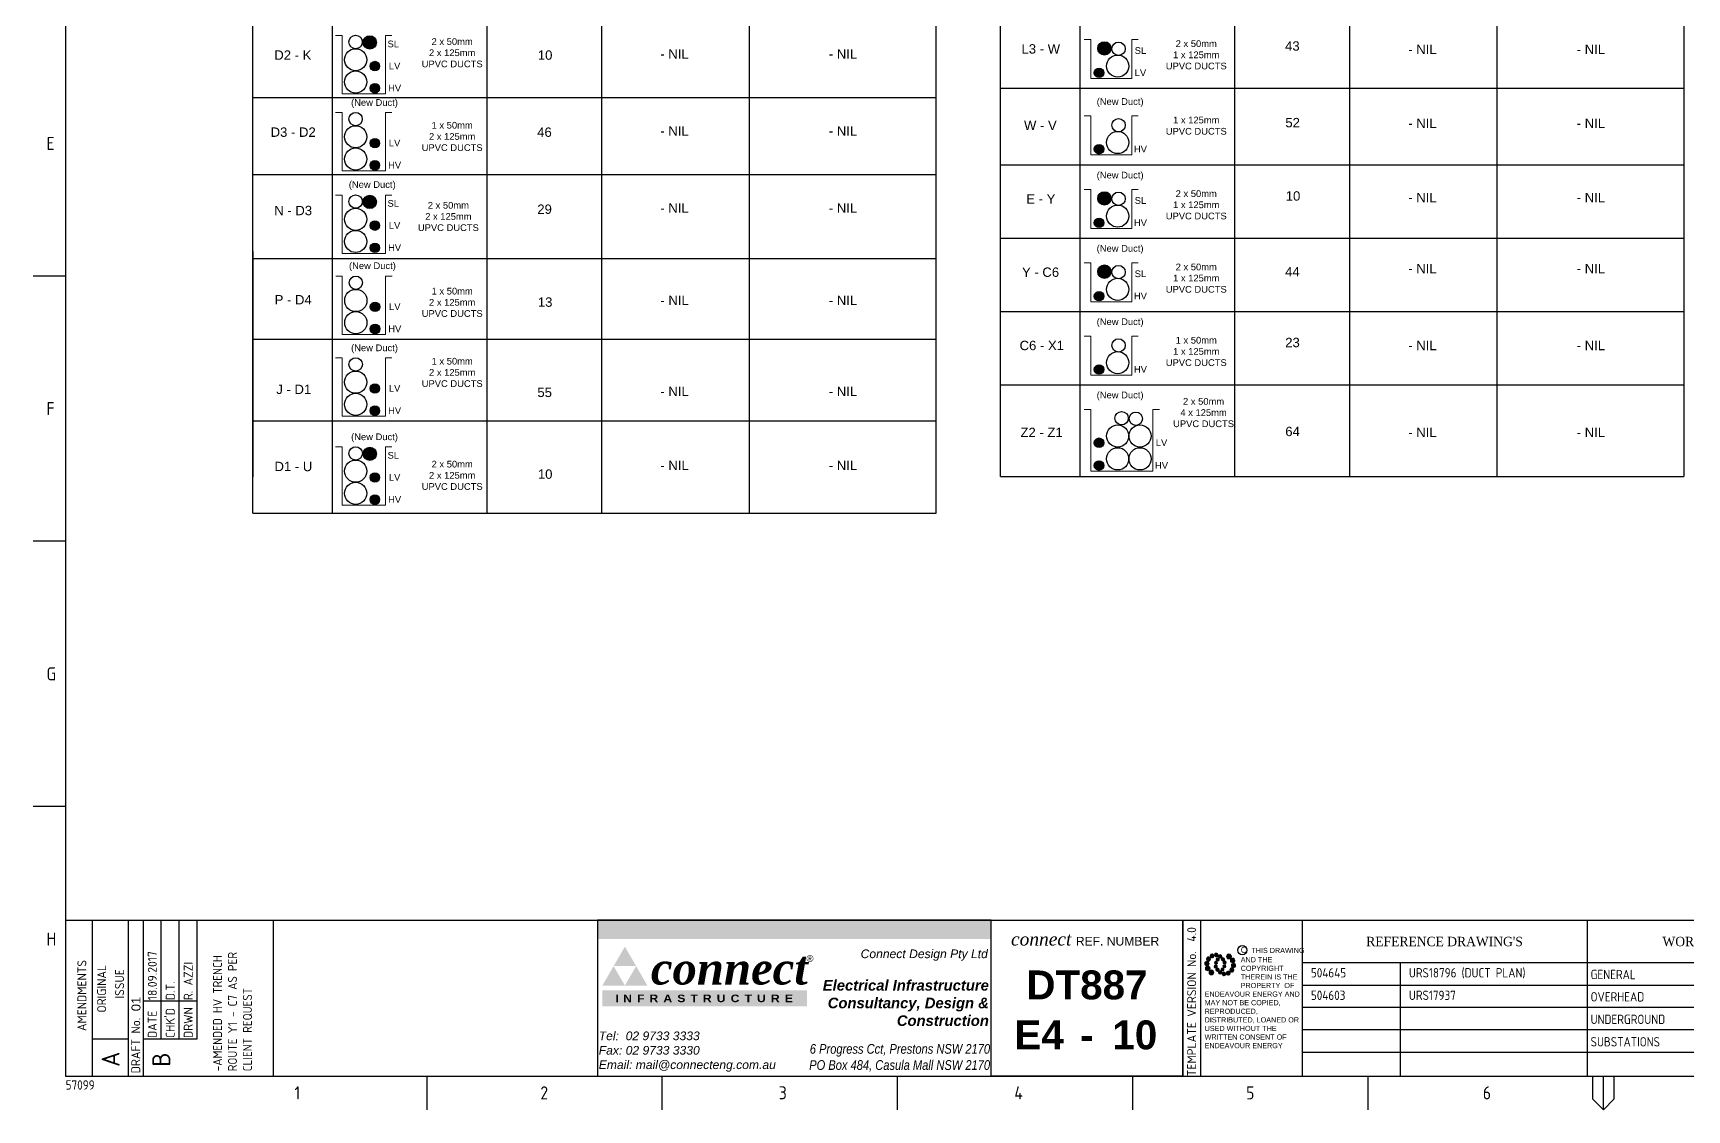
# Paper-space layout 'Sheet(4)' of a CAD drawing. Header units: metres, sheet in millimetres. Extents: x -29 to 809, y -3 to 584.
# Drawn here: x -28.8 to 412.4, y -2.6 to 284.7 of the extents above; entities that cross this region are included whole.
import ezdxf
from ezdxf.enums import TextEntityAlignment as Align

# ---------------------------------------------------------------- set-up
doc = ezdxf.new("R2010")
doc.units = ezdxf.units.M
doc.layers.get('0').update_dxf_attribs({"color": 6})
doc.layers.add('Notes', color=7, linetype='Continuous')
doc.layers.add('SupportsUG_SP_EXT', color=7, linetype='Continuous')
doc.styles.add('ABlkR8pt', font='', dxfattribs={"height": 2.0202})
doc.styles.add('ANI10pt', font='ARIALNI.TTF', dxfattribs={"height": 2.5863})
doc.styles.add('AR07pt', font='arial.ttf', dxfattribs={"height": 1.7978})
doc.styles.add('AR09pt', font='arial.ttf', dxfattribs={"height": 2.3115})
doc.styles.add('ARB30pt', font='arialbd.ttf', dxfattribs={"height": 7.705})
doc.styles.add('ARBI11pt', font='arialbi.ttf', dxfattribs={"height": 2.8252})
doc.styles.add('ARI09pt', font='ariali.ttf', dxfattribs={"height": 2.3115})
doc.styles.add('ARIAL', font='arial.ttf', dxfattribs={"height": 2})
doc.styles.add('iecISOCP', font='isocp.shx')
doc.styles.add('iecTimesNewRoman', font='times.ttf')
doc.styles.get("Standard").update_dxf_attribs({"font": 'arial.ttf'})
doc.styles.add('TNRBI36pt', font='timesbi.ttf', dxfattribs={"height": 8.601})
doc.styles.add('TNRI14pt', font='timesi.ttf', dxfattribs={"height": 3.4292})
doc.styles.get('ABlkR8pt').set_extended_font_data('Arial Black')

# ---------------------------------------------------------------- blocks, each defined once
blk = doc.blocks.new('EE_LOGO_SMALL')
at = {"layer": 'Notes'}
h = blk.add_hatch(color=256, dxfattribs=at)
edge = h.paths.add_edge_path()
edge.add_spline(control_points=[(-8.4, 2), (-9.2, 2), (-9.8, 1.4), (-9.8, 0.7), (-9.9, -0.1), (-9.3, -0.7), (-8.6, -0.8), (-7.8, -0.8), (-7.2, -0.2), (-7.1, 0.5), (-7.1, 1.3), (-7.7, 1.9), (-8.4, 2)], knot_values=[0, 0, 0, 0, 1, 1, 1, 2, 2, 2, 3, 3, 3, 4, 4, 4, 4], degree=3, periodic=0)
h = blk.add_hatch(color=256, dxfattribs=at)
edge = h.paths.add_edge_path()
edge.add_spline(control_points=[(-6.8, 4.5), (-7.4, 4.8), (-8.2, 4.6), (-8.6, 4), (-8.9, 3.4), (-8.7, 2.6), (-8.1, 2.2), (-7.5, 1.9), (-6.7, 2.1), (-6.3, 2.7), (-6, 3.3), (-6.2, 4.1), (-6.8, 4.5)], knot_values=[0, 0, 0, 0, 1, 1, 1, 2, 2, 2, 3, 3, 3, 4, 4, 4, 4], degree=3, periodic=0)
h = blk.add_hatch(color=256, dxfattribs=at)
edge = h.paths.add_edge_path()
edge.add_spline(control_points=[(-4.2, 5.9), (-4.6, 6.5), (-5.3, 6.6), (-5.9, 6.3), (-6.4, 5.9), (-6.6, 5.1), (-6.2, 4.6), (-5.9, 4), (-5.1, 3.8), (-4.6, 4.2), (-4, 4.6), (-3.8, 5.3), (-4.2, 5.9)], knot_values=[0, 0, 0, 0, 1, 1, 1, 2, 2, 2, 3, 3, 3, 4, 4, 4, 4], degree=3, periodic=0)
h = blk.add_hatch(color=256, dxfattribs=at)
edge = h.paths.add_edge_path()
edge.add_spline(control_points=[(-1.3, 5.9), (-1.4, 6.5), (-2, 7), (-2.6, 6.9), (-3.3, 6.9), (-3.7, 6.3), (-3.7, 5.6), (-3.6, 5), (-3, 4.5), (-2.4, 4.6), (-1.7, 4.7), (-1.3, 5.2), (-1.3, 5.9)], knot_values=[0, 0, 0, 0, 1, 1, 1, 2, 2, 2, 3, 3, 3, 4, 4, 4, 4], degree=3, periodic=0)
h = blk.add_hatch(color=256, dxfattribs=at)
edge = h.paths.add_edge_path()
edge.add_spline(control_points=[(-2.5, 2.1), (-3, 2.2), (-3.5, 1.9), (-3.6, 1.3), (-3.7, 0.8), (-3.4, 0.3), (-2.9, 0.2), (-2.4, 0.1), (-1.9, 0.4), (-1.8, 0.9), (-1.7, 1.5), (-2, 2), (-2.5, 2.1)], knot_values=[0, 0, 0, 0, 1, 1, 1, 2, 2, 2, 3, 3, 3, 4, 4, 4, 4], degree=3, periodic=0)
h = blk.add_hatch(color=256, dxfattribs=at)
edge = h.paths.add_edge_path()
edge.add_spline(control_points=[(1, 4.9), (1, 4.3), (0.5, 3.8), (-0.1, 3.8), (-0.7, 3.8), (-1.2, 4.3), (-1.2, 4.9), (-1.2, 5.5), (-0.7, 6), (-0.1, 6), (0.5, 6), (1, 5.5), (1, 4.9)], knot_values=[0, 0, 0, 0, 1, 1, 1, 2, 2, 2, 3, 3, 3, 4, 4, 4, 4], degree=3, periodic=0)
edge = h.paths.add_edge_path()
edge.add_spline(control_points=[(-1.4, 4), (-1.9, 4.1), (-2.4, 3.8), (-2.5, 3.3), (-2.6, 2.7), (-2.3, 2.2), (-1.8, 2.1), (-1.3, 2), (-0.7, 2.3), (-0.6, 2.9), (-0.5, 3.4), (-0.9, 3.9), (-1.4, 4)], knot_values=[0, 0, 0, 0, 1, 1, 1, 2, 2, 2, 3, 3, 3, 4, 4, 4, 4], degree=3, periodic=0)
h = blk.add_hatch(color=256, dxfattribs=at)
edge = h.paths.add_edge_path()
edge.add_spline(control_points=[(2.3, 2.4), (2.8, 2.8), (2.8, 3.4), (2.4, 3.9), (2, 4.3), (1.4, 4.3), (0.9, 3.9), (0.5, 3.6), (0.5, 2.9), (0.9, 2.5), (1.2, 2), (1.9, 2), (2.3, 2.4)], knot_values=[0, 0, 0, 0, 1, 1, 1, 2, 2, 2, 3, 3, 3, 4, 4, 4, 4], degree=3, periodic=0)
edge = h.paths.add_edge_path()
edge.add_spline(control_points=[(1, 4.9), (1, 4.3), (0.5, 3.8), (-0.1, 3.8), (-0.7, 3.8), (-1.2, 4.3), (-1.2, 4.9), (-1.2, 5.5), (-0.7, 6), (-0.1, 6), (0.5, 6), (1, 5.5), (1, 4.9)], knot_values=[0, 0, 0, 0, 1, 1, 1, 2, 2, 2, 3, 3, 3, 4, 4, 4, 4], degree=3, periodic=0)
h = blk.add_hatch(color=256, dxfattribs=at)
edge = h.paths.add_edge_path()
edge.add_spline(control_points=[(1, 4.9), (1, 4.3), (0.5, 3.8), (-0.1, 3.8), (-0.7, 3.8), (-1.2, 4.3), (-1.2, 4.9), (-1.2, 5.5), (-0.7, 6), (-0.1, 6), (0.5, 6), (1, 5.5), (1, 4.9)], knot_values=[0, 0, 0, 0, 1, 1, 1, 2, 2, 2, 3, 3, 3, 4, 4, 4, 4], degree=3, periodic=0)
edge = h.paths.add_edge_path(flags=16)
edge.add_spline(control_points=[(1, 4.9), (1, 4.3), (0.5, 3.8), (-0.1, 3.8), (-0.7, 3.8), (-1.2, 4.3), (-1.2, 4.9), (-1.2, 5.5), (-0.7, 6), (-0.1, 6), (0.5, 6), (1, 5.5), (1, 4.9)], knot_values=[0, 0, 0, 0, 1, 1, 1, 2, 2, 2, 3, 3, 3, 4, 4, 4, 4], degree=3, periodic=0)
h = blk.add_hatch(color=256, dxfattribs=at)
edge = h.paths.add_edge_path()
edge.add_spline(control_points=[(3, 0.2), (3.5, 0.3), (3.8, 0.9), (3.7, 1.4), (3.6, 1.9), (3, 2.3), (2.5, 2.1), (1.9, 2), (1.6, 1.4), (1.8, 0.9), (1.9, 0.4), (2.5, 0.1), (3, 0.2)], knot_values=[0, 0, 0, 0, 1, 1, 1, 2, 2, 2, 3, 3, 3, 4, 4, 4, 4], degree=3, periodic=0)
h = blk.add_hatch(color=256, dxfattribs=at)
edge = h.paths.add_edge_path()
edge.add_spline(control_points=[(7, 4.9), (7, 4), (6.3, 3.4), (5.5, 3.4), (4.6, 3.4), (4, 4), (4, 4.9), (4, 5.7), (4.6, 6.4), (5.5, 6.4), (6.3, 6.4), (7, 5.7), (7, 4.9)], knot_values=[0, 0, 0, 0, 1, 1, 1, 2, 2, 2, 3, 3, 3, 4, 4, 4, 4], degree=3, periodic=0)
h = blk.add_hatch(color=256, dxfattribs=at)
edge = h.paths.add_edge_path()
edge.add_spline(control_points=[(8.4, 1.1), (9.1, 1.5), (9.4, 2.3), (9.1, 3), (8.8, 3.7), (7.9, 4.1), (7.2, 3.8), (6.5, 3.4), (6.2, 2.6), (6.5, 1.9), (6.8, 1.2), (7.7, 0.8), (8.4, 1.1)], knot_values=[0, 0, 0, 0, 1, 1, 1, 2, 2, 2, 3, 3, 3, 4, 4, 4, 4], degree=3, periodic=0)
h = blk.add_hatch(color=256, dxfattribs=at)
edge = h.paths.add_edge_path()
edge.add_spline(control_points=[(8.3, -1.9), (9, -1.9), (9.7, -1.4), (9.7, -0.6), (9.7, 0.1), (9.2, 0.8), (8.4, 0.8), (7.7, 0.8), (7, 0.3), (7, -0.5), (6.9, -1.2), (7.5, -1.9), (8.3, -1.9)], knot_values=[0, 0, 0, 0, 1, 1, 1, 2, 2, 2, 3, 3, 3, 4, 4, 4, 4], degree=3, periodic=0)
h = blk.add_hatch(color=256, dxfattribs=at)
edge = h.paths.add_edge_path()
edge.add_spline(control_points=[(-8.5, -1.1), (-9.2, -1.4), (-9.6, -2.3), (-9.3, -3), (-8.9, -3.7), (-8.1, -4), (-7.4, -3.7), (-6.7, -3.4), (-6.3, -2.5), (-6.6, -1.8), (-7, -1.1), (-7.8, -0.8), (-8.5, -1.1)], knot_values=[0, 0, 0, 0, 1, 1, 1, 2, 2, 2, 3, 3, 3, 4, 4, 4, 4], degree=3, periodic=0)
h = blk.add_hatch(color=256, dxfattribs=at)
edge = h.paths.add_edge_path()
edge.add_spline(control_points=[(-7.1, -4.8), (-7.1, -4), (-6.5, -3.3), (-5.6, -3.3), (-4.8, -3.3), (-4.1, -4), (-4.1, -4.8), (-4.1, -5.7), (-4.8, -6.3), (-5.6, -6.3), (-6.5, -6.3), (-7.1, -5.7), (-7.1, -4.8)], knot_values=[0, 0, 0, 0, 1, 1, 1, 2, 2, 2, 3, 3, 3, 4, 4, 4, 4], degree=3, periodic=0)
h = blk.add_hatch(color=256, dxfattribs=at)
edge = h.paths.add_edge_path()
edge.add_spline(control_points=[(-3.1, -0.2), (-3.7, -0.3), (-4, -0.8), (-3.8, -1.4), (-3.7, -1.9), (-3.2, -2.2), (-2.6, -2.1), (-2.1, -1.9), (-1.8, -1.4), (-1.9, -0.9), (-2.1, -0.3), (-2.6, 0), (-3.1, -0.2)], knot_values=[0, 0, 0, 0, 1, 1, 1, 2, 2, 2, 3, 3, 3, 4, 4, 4, 4], degree=3, periodic=0)
h = blk.add_hatch(color=256, dxfattribs=at)
edge = h.paths.add_edge_path()
edge.add_spline(control_points=[(-2.5, -2.3), (-2.9, -2.7), (-3, -3.4), (-2.6, -3.8), (-2.2, -4.2), (-1.5, -4.3), (-1.1, -3.9), (-0.7, -3.5), (-0.6, -2.8), (-1, -2.4), (-1.4, -2), (-2, -1.9), (-2.5, -2.3)], knot_values=[0, 0, 0, 0, 1, 1, 1, 2, 2, 2, 3, 3, 3, 4, 4, 4, 4], degree=3, periodic=0)
h = blk.add_hatch(color=256, dxfattribs=at)
edge = h.paths.add_edge_path()
edge.add_spline(control_points=[(-1.2, -4.8), (-1.2, -4.2), (-0.7, -3.7), (-0.1, -3.7), (0.5, -3.7), (1, -4.2), (1, -4.8), (1, -5.4), (0.5, -5.9), (-0.1, -5.9), (-0.7, -5.9), (-1.2, -5.4), (-1.2, -4.8)], knot_values=[0, 0, 0, 0, 1, 1, 1, 2, 2, 2, 3, 3, 3, 4, 4, 4, 4], degree=3, periodic=0)
h = blk.add_hatch(color=256, dxfattribs=at)
edge = h.paths.add_edge_path()
edge.add_spline(control_points=[(1.2, -3.9), (1.7, -4.1), (2.2, -3.7), (2.3, -3.2), (2.5, -2.7), (2.1, -2.2), (1.6, -2.1), (1.1, -2), (0.6, -2.3), (0.5, -2.8), (0.4, -3.3), (0.7, -3.8), (1.2, -3.9)], knot_values=[0, 0, 0, 0, 1, 1, 1, 2, 2, 2, 3, 3, 3, 4, 4, 4, 4], degree=3, periodic=0)
h = blk.add_hatch(color=256, dxfattribs=at)
edge = h.paths.add_edge_path()
edge.add_spline(control_points=[(1.2, -5.8), (1.3, -6.5), (1.8, -6.9), (2.5, -6.9), (3.1, -6.8), (3.6, -6.2), (3.5, -5.6), (3.4, -5), (2.9, -4.5), (2.2, -4.6), (1.6, -4.6), (1.1, -5.2), (1.2, -5.8)], knot_values=[0, 0, 0, 0, 1, 1, 1, 2, 2, 2, 3, 3, 3, 4, 4, 4, 4], degree=3, periodic=0)
h = blk.add_hatch(color=256, dxfattribs=at)
edge = h.paths.add_edge_path()
edge.add_spline(control_points=[(2.4, -2), (2.9, -2.1), (3.4, -1.8), (3.5, -1.3), (3.6, -0.8), (3.3, -0.3), (2.8, -0.2), (2.2, -0.1), (1.7, -0.4), (1.6, -0.9), (1.5, -1.4), (1.8, -1.9), (2.4, -2)], knot_values=[0, 0, 0, 0, 1, 1, 1, 2, 2, 2, 3, 3, 3, 4, 4, 4, 4], degree=3, periodic=0)
h = blk.add_hatch(color=256, dxfattribs=at)
edge = h.paths.add_edge_path()
edge.add_spline(control_points=[(4, -5.8), (4.4, -6.4), (5.2, -6.6), (5.7, -6.2), (6.3, -5.8), (6.5, -5.1), (6.1, -4.5), (5.7, -4), (5, -3.8), (4.4, -4.2), (3.8, -4.5), (3.7, -5.3), (4, -5.8)], knot_values=[0, 0, 0, 0, 1, 1, 1, 2, 2, 2, 3, 3, 3, 4, 4, 4, 4], degree=3, periodic=0)
h = blk.add_hatch(color=256, dxfattribs=at)
edge = h.paths.add_edge_path()
edge.add_spline(control_points=[(6.7, -4.4), (7.3, -4.8), (8.1, -4.6), (8.4, -4), (8.8, -3.3), (8.6, -2.6), (8, -2.2), (7.3, -1.8), (6.6, -2.1), (6.2, -2.7), (5.8, -3.3), (6, -4.1), (6.7, -4.4)], knot_values=[0, 0, 0, 0, 1, 1, 1, 2, 2, 2, 3, 3, 3, 4, 4, 4, 4], degree=3, periodic=0)
at = {"layer": 'Notes', "lineweight": 0}
for points in [[(1.8, 2.1), (1.8, 2.1)], [(-2, -2.1), (-2, -2.1)]]:
    blk.add_lwpolyline(points, dxfattribs=at)
for points in [[(-8.4, 2), (-9.2, 2), (-9.8, 1.4), (-9.8, 0.7), (-9.9, -0.1), (-9.3, -0.7), (-8.6, -0.8), (-7.8, -0.8), (-7.2, -0.2), (-7.1, 0.5), (-7.1, 1.3), (-7.7, 1.9), (-8.4, 2)], [(-6.8, 4.5), (-7.4, 4.8), (-8.2, 4.6), (-8.6, 4), (-8.9, 3.4), (-8.7, 2.6), (-8.1, 2.2), (-7.5, 1.9), (-6.7, 2.1), (-6.3, 2.7), (-6, 3.3), (-6.2, 4.1), (-6.8, 4.5)], [(-4.2, 5.9), (-4.6, 6.5), (-5.3, 6.6), (-5.9, 6.3), (-6.4, 5.9), (-6.6, 5.1), (-6.2, 4.6), (-5.9, 4), (-5.1, 3.8), (-4.6, 4.2), (-4, 4.6), (-3.8, 5.3), (-4.2, 5.9)], [(-1.3, 5.9), (-1.4, 6.5), (-2, 7), (-2.6, 6.9), (-3.3, 6.9), (-3.7, 6.3), (-3.7, 5.6), (-3.6, 5), (-3, 4.5), (-2.4, 4.6), (-1.7, 4.7), (-1.3, 5.2), (-1.3, 5.9)], [(-2.5, 2.1), (-3, 2.2), (-3.5, 1.9), (-3.6, 1.3), (-3.7, 0.8), (-3.4, 0.3), (-2.9, 0.2), (-2.4, 0.1), (-1.9, 0.4), (-1.8, 0.9), (-1.7, 1.5), (-2, 2), (-2.5, 2.1)], [(-1.4, 4), (-1.9, 4.1), (-2.4, 3.8), (-2.5, 3.3), (-2.6, 2.7), (-2.3, 2.2), (-1.8, 2.1), (-1.3, 2), (-0.7, 2.3), (-0.6, 2.9), (-0.5, 3.4), (-0.9, 3.9), (-1.4, 4)], [(1, 4.9), (1, 4.3), (0.5, 3.8), (-0.1, 3.8), (-0.7, 3.8), (-1.2, 4.3), (-1.2, 4.9), (-1.2, 5.5), (-0.7, 6), (-0.1, 6), (0.5, 6), (1, 5.5), (1, 4.9)], [(1, 4.9), (1, 4.3), (0.5, 3.8), (-0.1, 3.8), (-0.7, 3.8), (-1.2, 4.3), (-1.2, 4.9), (-1.2, 5.5), (-0.7, 6), (-0.1, 6), (0.5, 6), (1, 5.5), (1, 4.9)], [(2.3, 2.4), (2.8, 2.8), (2.8, 3.4), (2.4, 3.9), (2, 4.3), (1.4, 4.3), (0.9, 3.9), (0.5, 3.6), (0.5, 2.9), (0.9, 2.5), (1.2, 2), (1.9, 2), (2.3, 2.4)], [(3, 0.2), (3.5, 0.3), (3.8, 0.9), (3.7, 1.4), (3.6, 1.9), (3, 2.3), (2.5, 2.1), (1.9, 2), (1.6, 1.4), (1.8, 0.9), (1.9, 0.4), (2.5, 0.1), (3, 0.2)], [(7, 4.9), (7, 4), (6.3, 3.4), (5.5, 3.4), (4.6, 3.4), (4, 4), (4, 4.9), (4, 5.7), (4.6, 6.4), (5.5, 6.4), (6.3, 6.4), (7, 5.7), (7, 4.9)], [(8.4, 1.1), (9.1, 1.5), (9.4, 2.3), (9.1, 3), (8.8, 3.7), (7.9, 4.1), (7.2, 3.8), (6.5, 3.4), (6.2, 2.6), (6.5, 1.9), (6.8, 1.2), (7.7, 0.8), (8.4, 1.1)], [(8.3, -1.9), (9, -1.9), (9.7, -1.4), (9.7, -0.6), (9.7, 0.1), (9.2, 0.8), (8.4, 0.8), (7.7, 0.8), (7, 0.3), (7, -0.5), (6.9, -1.2), (7.5, -1.9), (8.3, -1.9)], [(-8.5, -1.1), (-9.2, -1.4), (-9.6, -2.3), (-9.3, -3), (-8.9, -3.7), (-8.1, -4), (-7.4, -3.7), (-6.7, -3.4), (-6.3, -2.5), (-6.6, -1.8), (-7, -1.1), (-7.8, -0.8), (-8.5, -1.1)], [(-7.1, -4.8), (-7.1, -4), (-6.5, -3.3), (-5.6, -3.3), (-4.8, -3.3), (-4.1, -4), (-4.1, -4.8), (-4.1, -5.7), (-4.8, -6.3), (-5.6, -6.3), (-6.5, -6.3), (-7.1, -5.7), (-7.1, -4.8)], [(-3.1, -0.2), (-3.7, -0.3), (-4, -0.8), (-3.8, -1.4), (-3.7, -1.9), (-3.2, -2.2), (-2.6, -2.1), (-2.1, -1.9), (-1.8, -1.4), (-1.9, -0.9), (-2.1, -0.3), (-2.6, 0), (-3.1, -0.2)], [(-2.5, -2.3), (-2.9, -2.7), (-3, -3.4), (-2.6, -3.8), (-2.2, -4.2), (-1.5, -4.3), (-1.1, -3.9), (-0.7, -3.5), (-0.6, -2.8), (-1, -2.4), (-1.4, -2), (-2, -1.9), (-2.5, -2.3)], [(-1.2, -4.8), (-1.2, -4.2), (-0.7, -3.7), (-0.1, -3.7), (0.5, -3.7), (1, -4.2), (1, -4.8), (1, -5.4), (0.5, -5.9), (-0.1, -5.9), (-0.7, -5.9), (-1.2, -5.4), (-1.2, -4.8)], [(1.2, -3.9), (1.7, -4.1), (2.2, -3.7), (2.3, -3.2), (2.5, -2.7), (2.1, -2.2), (1.6, -2.1), (1.1, -2), (0.6, -2.3), (0.5, -2.8), (0.4, -3.3), (0.7, -3.8), (1.2, -3.9)], [(1.2, -5.8), (1.3, -6.5), (1.8, -6.9), (2.5, -6.9), (3.1, -6.8), (3.6, -6.2), (3.5, -5.6), (3.4, -5), (2.9, -4.5), (2.2, -4.6), (1.6, -4.6), (1.1, -5.2), (1.2, -5.8)], [(2.4, -2), (2.9, -2.1), (3.4, -1.8), (3.5, -1.3), (3.6, -0.8), (3.3, -0.3), (2.8, -0.2), (2.2, -0.1), (1.7, -0.4), (1.6, -0.9), (1.5, -1.4), (1.8, -1.9), (2.4, -2)], [(4, -5.8), (4.4, -6.4), (5.2, -6.6), (5.7, -6.2), (6.3, -5.8), (6.5, -5.1), (6.1, -4.5), (5.7, -4), (5, -3.8), (4.4, -4.2), (3.8, -4.5), (3.7, -5.3), (4, -5.8)], [(6.7, -4.4), (7.3, -4.8), (8.1, -4.6), (8.4, -4), (8.8, -3.3), (8.6, -2.6), (8, -2.2), (7.3, -1.8), (6.6, -2.1), (6.2, -2.7), (5.8, -3.3), (6, -4.1), (6.7, -4.4)]]:
    blk.add_open_spline(points, degree=3, knots=[0, 0, 0, 0, 1, 1, 1, 2, 2, 2, 3, 3, 3, 4, 4, 4, 4], dxfattribs=at)
blk = doc.blocks.new('EE_COPYRIGHT_A1')
at = {"layer": 'Notes'}
blk.add_circle((9.53, -0.82), 1.15, dxfattribs=at)
at = {"xscale": 0.4, "yscale": 0.4, "zscale": 0.4}
blk.add_blockref('EE_LOGO_SMALL', (3.96, -4.29), dxfattribs=at)
at = {"layer": 'Notes', "insert": (0, 0), "char_height": 1.25, "width": 24.1208, "attachment_point": 1, "style": 'ARIAL'}
blk.add_mtext('\\pt8.75;               ^I{\\H1.2x;C } THIS DRAWING\\P\\pi-8.75,l8.75,t8.75,20;       ^IAND THE ^I\\P\\pi0,t8.75;COPYRIGHT\\P\\pi-8.75,t1.25,8.75;^I^ITHEREIN IS THE PROPERTY  OF \\P\\pi0,l0,t1.25;ENDEAVOUR ENERGY AND MAY NOT BE COPIED, REPRODUCED, DISTRIBUTED, LOANED OR USED WITHOUT THE WRITTEN CONSENT OF ENDEAVOUR ENERGY', dxfattribs=at)
blk = doc.blocks.new('A1_FRAME_TITLE')
at = {"layer": 'Notes', "linetype": 'Continuous'}
for p, q in [((-11.55, 574.39), (-11.55, 5.97)), ((-11.55, 219.43), (-20.55, 219.43)), ((-11.55, 148.68), (-20.55, 148.68)), ((-11.55, 77.93), (-20.55, 77.93)), ((-3.96, 5.97), (-3.96, 47.62)), ((6.04, 5.97), (6.04, 47.62)), ((10.19, 5.98), (10.19, 47.62)), ((20.15, 15.98), (20.15, 47.62)), ((46.35, 5.97), (46.35, 47.62)), ((299.54, 47.62), (299.54, 5.97)), ((304.54, 47.62), (304.54, 5.97)), ((332.78, 47.62), (332.78, 5.97)), ((412.12, 47.62), (412.12, 5.97)), ((10.15, 26.07), (25.15, 26.07)), ((-3.96, 15.97), (6.04, 15.97)), ((10.15, 15.98), (25.15, 15.98)), ((89.14, -3.03), (89.14, 5.97)), ((154.65, -3.03), (154.65, 5.97)), ((220.16, -3.03), (220.16, 5.97)), ((285.67, -3.03), (285.67, 5.97)), ((351.17, -3.03), (351.17, 5.97)), ((413.67, 5.97), (413.67, -0.03)), ((416.67, -3.03), (416.67, 5.97)), ((419.67, -0.03), (419.67, 5.97)), ((413.67, -0.03), (416.67, -3.03)), ((416.67, -3.03), (419.67, -0.03))]:
    blk.add_line(p, q, dxfattribs=at)
at = {"layer": 'Notes'}
for p, q in [((332.81, 36.33), (478.24, 36.33)), ((360.07, 36.33), (360.07, 5.97)), ((332.78, 30.28), (478.24, 30.28)), ((478.24, 24.33), (332.78, 24.33)), ((478.24, 18.33), (332.78, 18.33)), ((478.24, 12.33), (332.78, 12.33))]:
    blk.add_line(p, q, dxfattribs=at)
at = {"layer": 'Notes', "linetype": 'Continuous', "flags": 128}
for points in [[(-11.55, 47.62), (123.8, 47.62)], [(15.15, 15.98), (15.15, 47.62)], [(25.15, 15.98), (25.15, 47.62)], [(123.8, 47.62), (844.88, 47.62)], [(-11.55, 5.97), (844.88, 5.97)]]:
    blk.add_lwpolyline(points, dxfattribs=at)
at = {"layer": 'Notes', "xscale": 1.1, "yscale": 1.1, "zscale": 1.1}
blk.add_blockref('EE_COPYRIGHT_A1', (305.65, 40.49), dxfattribs=at)
blk.add_attdef('DRAFT_NUM', (9.35, 23.29), '', height=2.5, rotation=90)
at = {"layer": 'Notes'}
for s, height, style, p in [('E', 3.5, 'iecISOCP', (-16.81, 253.06)), ('F', 3.5, 'iecISOCP', (-16.81, 182.31)), ('G', 3.5, 'iecISOCP', (-16.81, 111.56)), ('H', 3.5, 'iecISOCP', (-16.81, 40.81)), ('WORK ORDERS', 2.5, 'iecTimesNewRoman', (433.13, 40.66)), ('GENERAL', 2.5, 'iecISOCP', (413.12, 31.86)), ('OVERHEAD', 2.5, 'iecISOCP', (413.12, 25.9)), ('UNDERGROUND', 2.5, 'iecISOCP', (413.12, 19.9)), ('SUBSTATIONS', 2.5, 'iecISOCP', (413.12, 13.9)), ('1', 3.5, 'iecISOCP', (52.24, -0.22)), ('2', 3.5, 'iecISOCP', (120.7, -0.22)), ('3', 3.5, 'iecISOCP', (187.09, -0.2)), ('4', 3.5, 'iecISOCP', (252.67, -0.22)), ('5', 3.5, 'iecISOCP', (317.21, -0.22)), ('6', 3.5, 'iecISOCP', (383.12, -0.22))]:
    blk.add_text(s, height=height, dxfattribs=dict(at, style=style)).set_placement(p)
at = {"layer": 'Notes', "style": 'iecTimesNewRoman'}
blk.add_text("REFERENCE DRAWING'S", height=2.5, dxfattribs=at).set_placement((372.45, 40.66), align=Align.CENTER)
at = {"layer": 'Notes', "style": 'iecISOCP'}
for s, height, p in [('AMENDMENTS', 2.5, (-5.71, 18.02)), ('ORIGINAL', 2.5, (-0.21, 22.94)), ('18.09.2017', 2.5, (13.9, 26.24)), ('R. AZZI', 2.5, (23.9, 26.24)), ('ISSUE', 2.5, (4.79, 26.69)), ('D.T.', 2.5, (18.9, 26.24)), ('DATE', 2.5, (13.9, 16.15)), ("CHK'D", 2.5, (18.9, 16.15)), ('DRWN', 2.5, (23.9, 16.15)), ('DRAFT No.', 2.5, (9.29, 6.74)), ('A', 5, (3.54, 8.47)), ('B', 5, (17.65, 8.48))]:
    blk.add_text(s, height=height, rotation=90, dxfattribs=at).set_placement(p)
blk.add_text('TEMPLATE VERSION No.', height=2.5, rotation=90, dxfattribs=at).set_placement((302.04, 5.97), align=Align.MIDDLE_LEFT)
at = {"layer": 'Notes', "insert": (29.55, 7.3), "char_height": 2.5, "attachment_point": 1, "rotation": 90, "style": 'iecISOCP'}
blk.add_mtext_dynamic_manual_height_columns('\\pt0;-AMENDED HV TRENCH ROUTE Y1 - C7 AS PER CLIENT REQUEST', width=34.8637, gutter_width=4, heights=[0], dxfattribs=at)
at = {"layer": 'Notes', "style": 'iecISOCP', "flags": 8}
blk.add_attdef('VERSION_NO', text='', height=2.5, rotation=90, dxfattribs=at).set_placement((302.04, 43.81), align=Align.MIDDLE_CENTER)
at = {"layer": 'Notes', "style": 'iecISOCP'}
for tag, p in [('CAP_NO', (513.19, 43.46)), ('IE_NUM', (513.05, 37.81)), ('REF_No_1', (335.24, 32.31)), ('REF_1', (362.52, 32.31)), ('GEN_WO', (441.71, 31.76)), ('HV_SWITCH', (513.46, 32.16)), ('REF_No_2', (335.24, 26.31)), ('REF_2', (362.52, 26.31)), ('OH_WO', (441.71, 25.81)), ('UBD_REF', (513.05, 25.83)), ('REF_No_3', (335.24, 20.31)), ('REF_3', (362.52, 20.31)), ('UG_WO', (441.71, 20.05)), ('GIS_MAP_No', (513.05, 20.04)), ('REF_No_4', (335.24, 14.31)), ('REF_4', (362.52, 14.31)), ('SUB_WO', (441.71, 13.81)), ('HV_OP_DIAG', (513.33, 14.2)), ('LGA', (512.95, 7.78)), ('ExportID', (-11.47, 2.39))]:
    blk.add_attdef(tag, p, '', height=2.5, dxfattribs=at)
for tag, height, p in [('T1', 3.5, (684.37, 39.47)), ('scale', 2.5, (567.76, 33.27)), ('T2', 3.5, (684.37, 34.35)), ('T3', 3.5, (684.37, 28.92)), ('DRAWN', 2.5, (567.76, 24.93)), ('T4', 3.5, (684.37, 23.66)), ('REV', 5, (840.57, 17.1)), ('DATE', 2.5, (567.76, 16.88)), ('T5', 3.5, (684.37, 18.23)), ('T6', 3.5, (684.37, 12.97)), ('CHD', 2.5, (567.76, 8.37)), ('DESIGN', 2.5, (605.62, 9.15))]:
    blk.add_attdef(tag, text='', height=height, dxfattribs=at).set_placement(p, align=Align.CENTER)
blk.add_attdef('NUM', text='', height=7, dxfattribs=at).set_placement((812.88, 20.12), align=Align.MIDDLE_CENTER)
for tag, p in [('NS', (811.23, 8.12)), ('SHTS', (825.93, 8.12))]:
    blk.add_attdef(tag, text='', height=2.5, dxfattribs=at).set_placement(p, align=Align.MIDDLE)
at = {"layer": 'Notes', "style": 'iecISOCP', "flags": 1}
for tag, p in [('ProjectType', (-6.37, -26.8)), ('ProjectNumber', (3.01, -26.82)), ('DrawingNumber', (14.96, -26.8)), ('ProjectDescription', (27.02, -26.83)), ('ExportDate', (39.74, -26.79)), ('ExportUserName', (48.61, -26.8)), ('DesignerCompanyName', (60.94, -26.79)), ('ExportAreaOfInterest', (76.55, -26.81)), ('GIS_SUCCESS', (91.45, -26.78)), ('CAD_SUCCESS', (101.24, -26.78)), ('DEPOTCODE', (111.56, -26.88)), ('ExportCategories', (119.53, -26.8)), ('Comments', (133.84, -26.88))]:
    blk.add_attdef(tag, p, '', height=1, dxfattribs=at)
blk = doc.blocks.new('Logo_Connect_EE')
at = {"true_color": 0x800000}
for points in [[(-51.05, -5), (-51.05, 0), (-156.05, 0), (-156.05, -5)], [(-100.16, -23.03), (-100.16, -18.76), (-154.78, -18.76), (-154.78, -23.03)]]:
    blk.add_hatch(color=16, dxfattribs=at).paths.add_polyline_path(points)
h = blk.add_hatch(color=16, dxfattribs=at)
h.paths.add_polyline_path([(-148.78, -17.46), (-151.78, -12.27), (-154.78, -17.46)])
h.paths.add_polyline_path([(-145.78, -12.27), (-148.78, -7.07), (-151.78, -12.27)])
h.paths.add_polyline_path([(-145.78, -12.27), (-148.78, -17.46), (-142.78, -17.46)])
for points in [[(-156.05, -41.65), (-51.05, -41.65), (-51.05, 0), (-156.05, 0)], [(-51.05, 0), (0, 0), (0, -41.65), (-51.05, -41.65)]]:
    blk.add_lwpolyline(points, close=True)
for s, insert, char_height, width, attachment_point, style in [('{\\C14;\\c128;connect}', (-29.68, -5.1), 3.4292, 16.0383, 6, 'TNRI14pt'), ('Connect Design Pty Ltd', (-51.97, -9.34), 2.3115, 39.4211, 6, 'ARI09pt'), ('{\\C7;REF. NUMBER}', (-28.49, -5.64), 2.3115, 24.0362, 4, 'AR09pt'), ('{\\C16;\\c128;connect}', (-141.84, -12.95), 8.601, 39.6365, 4, 'TNRBI36pt'), ('{\\C16;\\c128;®}', (-99.4, -10.27), 1.7978, 3.2698, 5, 'AR07pt'), ('Electrical Infrastructure Consultancy, Design & Construction', (-51.69, -22.13), 2.8252, 44.7278, 6, 'ARBI11pt'), ('{\\T1.15;\\C7;\\c16777215;I N F R A S T R U C T U R E}', (-127.47, -20.9), 2.0202, 49.5146, 5, 'ABlkR8pt'), ('Tel:  02 9733 3333\\PFax: 02 9733 3330\\PEmail: mail@connecteng.com.au', (-155.75, -40.44), 2.3115, 47.3811, 7, 'ARI09pt'), ('6 Progress Cct, Prestons NSW 2170\\PPO Box 484, Casula Mall NSW 2170', (-51.37, -40.44), 2.5863, 57.1395, 9, 'ANI10pt'), ('-', (-25.53, -30.62), 7.71, 3.5845, 5, 'ARB30pt')]:
    blk.add_mtext(s, dxfattribs=dict(insert=insert, char_height=char_height, width=width, attachment_point=attachment_point, style=style))
at = {"style": 'ARB30pt'}
for tag, p in [('CONNECT_REF', (-25.53, -17.29)), ('CONNECT_SHEETREF', (-38.29, -30.62)), ('CONNECT_REV_NUM', (-12.76, -30.62))]:
    blk.add_attdef(tag, text='', height=7.71, dxfattribs=at).set_placement(p, align=Align.MIDDLE_CENTER)

psp = doc.layouts.new('Sheet(4)')

# ---------------------------------------------------------------- hatches: boundary and pattern name
at = {"layer": 'Notes'}
h = psp.add_hatch(color=256, dxfattribs=at)
h.dxf.hatch_style = 1
h.paths.add_polyline_path([(59.27, 282.15, 1), (62.83, 282.15, 1)])
h = psp.add_hatch(color=256, dxfattribs=at)
h.dxf.hatch_style = 1
h.paths.add_polyline_path([(258.77, 280.57, 1), (255.22, 280.57, 1)])
h = psp.add_hatch(color=256, dxfattribs=at)
h.dxf.hatch_style = 1
h.paths.add_polyline_path([(63.67, 275.85, 1), (61.13, 275.85, 1)])
h = psp.add_hatch(color=256, dxfattribs=at)
h.dxf.hatch_style = 1
h.paths.add_polyline_path([(256.84, 274.03, 1), (254.3, 274.03, 1)])
h = psp.add_hatch(color=256, dxfattribs=at)
h.dxf.hatch_style = 1
h.paths.add_polyline_path([(63.67, 269.92, 1), (61.13, 269.92, 1)])
h = psp.add_hatch(color=256, dxfattribs=at)
h.dxf.hatch_style = 1
h.paths.add_polyline_path([(63.67, 255.29, 1), (61.13, 255.29, 1)])
h = psp.add_hatch(color=256, dxfattribs=at)
h.dxf.hatch_style = 1
h.paths.add_polyline_path([(256.84, 253.65, 1), (254.3, 253.65, 1)])
h = psp.add_hatch(color=256, dxfattribs=at)
h.dxf.hatch_style = 1
h.paths.add_polyline_path([(63.67, 249.37, 1), (61.13, 249.37, 1)])
h = psp.add_hatch(color=256, dxfattribs=at)
h.dxf.hatch_style = 1
h.paths.add_polyline_path([(59.27, 239.6, 1), (62.83, 239.6, 1)])
h = psp.add_hatch(color=256, dxfattribs=at)
h.dxf.hatch_style = 1
h.paths.add_polyline_path([(258.77, 240.56, 1), (255.22, 240.56, 1)])
h = psp.add_hatch(color=256, dxfattribs=at)
h.dxf.hatch_style = 1
h.paths.add_polyline_path([(63.67, 233.29, 1), (61.13, 233.29, 1)])
h = psp.add_hatch(color=256, dxfattribs=at)
h.dxf.hatch_style = 1
h.paths.add_polyline_path([(256.84, 234.02, 1), (254.3, 234.02, 1)])
h = psp.add_hatch(color=256, dxfattribs=at)
h.dxf.hatch_style = 1
h.paths.add_polyline_path([(63.67, 227.37, 1), (61.13, 227.37, 1)])
h = psp.add_hatch(color=256, dxfattribs=at)
h.dxf.hatch_style = 1
h.paths.add_polyline_path([(258.77, 221, 1), (255.22, 221, 1)])
h = psp.add_hatch(color=256, dxfattribs=at)
h.dxf.hatch_style = 1
h.paths.add_polyline_path([(63.72, 211.63, 1), (61.17, 211.63, 1)])
h = psp.add_hatch(color=256, dxfattribs=at)
h.dxf.hatch_style = 1
h.paths.add_polyline_path([(256.84, 214.47, 1), (254.3, 214.47, 1)])
h = psp.add_hatch(color=256, dxfattribs=at)
h.dxf.hatch_style = 1
h.paths.add_polyline_path([(63.72, 205.71, 1), (61.17, 205.71, 1)])
h = psp.add_hatch(color=256, dxfattribs=at)
h.dxf.hatch_style = 1
h.paths.add_polyline_path([(256.84, 194.91, 1), (254.3, 194.91, 1)])
h = psp.add_hatch(color=256, dxfattribs=at)
h.dxf.hatch_style = 1
h.paths.add_polyline_path([(63.68, 189.83, 1), (61.13, 189.83, 1)])
h = psp.add_hatch(color=256, dxfattribs=at)
h.dxf.hatch_style = 1
h.paths.add_polyline_path([(63.68, 183.91, 1), (61.13, 183.91, 1)])
h = psp.add_hatch(color=256, dxfattribs=at)
h.dxf.hatch_style = 1
h.paths.add_polyline_path([(256.84, 175.36, 1), (254.3, 175.36, 1)])
h = psp.add_hatch(color=256, dxfattribs=at)
h.dxf.hatch_style = 1
h.paths.add_polyline_path([(59.28, 172.4, 1), (62.84, 172.4, 1)])
h = psp.add_hatch(color=256, dxfattribs=at)
h.dxf.hatch_style = 1
h.paths.add_polyline_path([(256.84, 169.26, 1), (254.3, 169.26, 1)])
h = psp.add_hatch(color=256, dxfattribs=at)
h.dxf.hatch_style = 1
h.paths.add_polyline_path([(63.68, 166.1, 1), (61.13, 166.1, 1)])
h = psp.add_hatch(color=256, dxfattribs=at)
h.dxf.hatch_style = 1
h.paths.add_polyline_path([(63.68, 160.18, 1), (61.13, 160.18, 1)])

# ---------------------------------------------------------------- linework, layer by layer
for p, q in [((29.82, 156.53), (29.8, 563.11)), ((229.32, 166.35), (229.3, 563.1)), ((411.57, 563.1), (411.57, 166.35)), ((50.98, 556.75), (50.98, 156.53)), ((92.24, 556.75), (92.24, 156.53)), ((122.84, 556.75), (122.85, 156.53)), ((162.22, 556.75), (162.22, 156.53)), ((212.07, 556.75), (212.07, 226.38)), ((250.47, 556.74), (250.47, 166.35)), ((291.74, 556.74), (291.74, 166.35)), ((322.34, 556.74), (322.34, 166.35)), ((361.71, 556.74), (361.71, 166.35)), ((229.3, 269.92), (411.57, 269.92)), ((29.81, 267.49), (212.07, 267.49)), ((229.3, 249.47), (411.57, 249.47)), ((229.3, 249.47), (411.57, 249.47)), ((29.81, 246.93), (212.07, 246.93)), ((229.3, 229.91), (411.57, 229.91)), ((229.3, 229.91), (411.57, 229.91)), ((29.81, 226.38), (29.81, 166.28)), ((212.08, 156.53), (212.08, 226.38)), ((29.81, 224.52), (212.07, 224.52)), ((229.3, 210.36), (411.57, 210.36)), ((29.81, 202.98), (212.08, 202.98)), ((29.81, 202.98), (212.08, 202.98)), ((229.3, 190.81), (411.57, 190.81)), ((229.3, 190.81), (411.57, 190.81)), ((29.81, 181.24), (212.08, 181.24)), ((229.3, 166.35), (411.57, 166.35)), ((229.3, 166.35), (411.57, 166.35)), ((229.31, 166.35), (411.58, 166.35)), ((29.81, 156.53), (212.08, 156.53))]:
    psp.add_line(p, q, dxfattribs=at)
at = {"layer": 'Notes', "lineweight": 0, "flags": 128}
for points in [[(53.64, 268.43), (53.64, 284), (51.9, 284)], [(53.64, 268.43), (65.2, 268.43), (65.2, 284), (66.94, 284)], [(253.38, 272.54), (253.38, 282.92), (251.64, 282.92)], [(264.29, 272.54), (264.29, 282.92), (266.03, 282.92)], [(253.38, 272.54), (264.29, 272.54)], [(53.64, 247.88), (53.64, 263.45), (51.9, 263.45)], [(53.64, 247.88), (65.2, 247.88), (65.2, 263.45), (66.94, 263.45)], [(253.38, 252.16), (253.38, 262.53), (251.64, 262.53)], [(264.29, 252.16), (264.29, 262.53), (266.03, 262.53)], [(253.38, 252.16), (264.29, 252.16)], [(253.38, 232.53), (253.38, 242.9), (251.64, 242.9)], [(264.29, 232.53), (264.29, 242.9), (266.03, 242.9)], [(53.64, 225.88), (53.64, 241.45), (51.9, 241.45)], [(53.64, 225.88), (65.2, 225.88), (65.2, 241.45), (66.94, 241.45)], [(253.38, 232.53), (264.29, 232.53)], [(253.38, 212.98), (253.38, 223.35), (251.64, 223.35)], [(264.29, 212.98), (264.29, 223.35), (266.03, 223.35)], [(53.69, 204.21), (53.69, 219.79), (51.95, 219.79)], [(53.69, 204.21), (65.25, 204.21), (65.25, 219.79), (66.99, 219.79)], [(253.38, 212.98), (264.29, 212.98)], [(253.38, 193.42), (253.38, 203.8), (251.64, 203.8)], [(264.29, 193.42), (264.29, 203.8), (266.03, 203.8)], [(53.65, 182.42), (53.65, 197.99), (51.91, 197.99)], [(53.65, 182.42), (65.21, 182.42), (65.21, 197.99), (66.95, 197.99)], [(253.38, 193.42), (264.29, 193.42)], [(251.64, 184.24), (253.38, 184.24), (253.38, 167.76), (269.92, 167.76), (269.92, 184.24), (271.66, 184.24)], [(53.65, 158.69), (53.65, 174.26), (51.91, 174.26)], [(53.65, 158.69), (65.21, 158.69), (65.21, 174.26), (66.95, 174.26)]]:
    psp.add_lwpolyline(points, dxfattribs=at)
at = {"layer": 'Notes'}
psp.add_lwpolyline([(29.81, 224.52), (212.08, 224.52)], dxfattribs=at)
for centre, radius in [((57.27, 282.27), 1.78), ((61.05, 282.15), 1.78), ((257, 280.57), 1.78), ((57.27, 277.53), 2.96), ((260.56, 275.84), 2.96), ((260.77, 280.46), 1.78), ((57.27, 271.61), 2.96), ((62.4, 275.85), 1.27), ((255.57, 274.03), 1.27), ((62.4, 269.92), 1.27), ((57.27, 261.71), 1.78), ((260.77, 260.07), 1.78), ((57.27, 256.98), 2.96), ((62.4, 255.29), 1.27), ((260.56, 255.45), 2.96), ((57.27, 251.05), 2.96), ((255.57, 253.65), 1.27), ((62.4, 249.37), 1.27), ((57.27, 239.71), 1.78), ((61.05, 239.6), 1.78), ((257, 240.56), 1.78), ((260.56, 235.82), 2.96), ((260.77, 240.44), 1.78), ((57.27, 234.98), 2.96), ((62.4, 233.29), 1.27), ((255.57, 234.02), 1.27), ((57.27, 229.06), 2.96), ((62.4, 227.37), 1.27), ((257, 221), 1.78), ((260.77, 220.89), 1.78), ((57.32, 213.31), 2.96), ((57.32, 218.05), 1.78), ((260.56, 216.27), 2.96), ((62.45, 211.63), 1.27), ((255.57, 214.47), 1.27), ((57.32, 207.39), 2.96), ((62.45, 205.71), 1.27), ((260.77, 201.33), 1.78), ((260.56, 196.71), 2.96), ((57.28, 191.52), 2.96), ((57.28, 196.26), 1.78), ((255.57, 194.91), 1.27), ((62.41, 189.83), 1.27), ((57.28, 185.6), 2.96), ((62.41, 183.91), 1.27), ((261.6, 181.9), 1.78), ((265.38, 181.78), 1.78), ((255.57, 175.36), 1.27), ((260.56, 177.16), 2.96), ((266.48, 177.16), 2.96), ((57.28, 172.52), 1.78), ((61.06, 172.4), 1.78), ((260.56, 171.06), 2.96), ((266.48, 171.06), 2.96), ((57.28, 167.78), 2.96), ((255.57, 169.26), 1.27), ((57.28, 161.86), 2.96), ((62.41, 166.1), 1.27), ((62.41, 160.18), 1.27)]:
    psp.add_circle(centre, radius, dxfattribs=at)

# ---------------------------------------------------------------- block references
psp.add_blockref('Logo_Connect_EE', (277.87, 48.01), dxfattribs=at).add_auto_attribs({'CONNECT_REF': 'DT887', 'CONNECT_SHEETREF': 'E4', 'CONNECT_REV_NUM': '10'})
at = {"layer": 'SupportsUG_SP_EXT'}
ref = psp.add_blockref('A1_FRAME_TITLE', (-9.08, 0.39), dxfattribs=dict(at, xscale=0.958))
ref.add_attrib('REF_No_1', '504645', (312.08, 32.7), dxfattribs={"layer": 'Notes', "height": 2.5, "style": 'iecISOCP', "width": 0.958})
ref.add_attrib('REF_1', 'URS18796 (DUCT PLAN)', (338.22, 32.7), dxfattribs={"layer": 'Notes', "height": 2.5, "style": 'iecISOCP', "width": 0.958})
ref.add_attrib('REF_No_2', '504603', (312.08, 26.7), dxfattribs={"layer": 'Notes', "height": 2.5, "style": 'iecISOCP', "width": 0.958})
ref.add_attrib('REF_2', 'URS17937', (338.22, 26.7), dxfattribs={"layer": 'Notes', "height": 2.5, "style": 'iecISOCP', "width": 0.958})
ref.add_attrib('ExportID', '57099', (-20.07, 2.78), dxfattribs={"layer": 'Notes', "height": 2.5, "style": 'iecISOCP', "width": 0.958})
ref.add_attrib('VERSION_NO', '4.0', dxfattribs={"layer": 'Notes', "height": 2.395, "rotation": 90, "style": 'iecISOCP', "width": 1.043841}).set_placement((280.27, 44.21), align=Align.MIDDLE_CENTER)
ref.add_attrib('DRAFT_NUM', '01', (-0.12, 23.69), dxfattribs={"layer": '0', "height": 2.395, "rotation": 90, "width": 1.043841})

# ---------------------------------------------------------------- texts
at = {"layer": 'Notes'}
for s, p in [('SL', (67.31, 282.65)), ('SL', (266.61, 280.89)), ('LV', (67.66, 276.78)), ('LV', (266.61, 274.97)), ('HV', (67.66, 270.86)), ('(New Duct)', (62.3, 267.03)), ('(New Duct)', (261.19, 267.29)), ('LV', (67.66, 256.23)), ('HV', (266.61, 254.59)), ('HV', (67.66, 250.31)), ('(New Duct)', (261.19, 247.66)), ('(New Duct)', (61.7, 245.14)), ('SL', (67.31, 240.1)), ('SL', (266.61, 240.88)), ('LV', (67.66, 234.23)), ('HV', (266.61, 234.96)), ('HV', (67.66, 228.31)), ('(New Duct)', (261.19, 228.11)), ('(New Duct)', (61.75, 223.48)), ('SL', (266.61, 221.33)), ('LV', (67.71, 212.56)), ('HV', (266.61, 215.41)), ('(New Duct)', (261.19, 208.55)), ('HV', (67.71, 206.64)), ('(New Duct)', (62.31, 201.58)), ('HV', (266.61, 195.85)), ('LV', (67.67, 190.77)), ('(New Duct)', (261.19, 189)), ('HV', (67.67, 184.85)), ('(New Duct)', (62.31, 177.84)), ('SL', (67.32, 172.9)), ('LV', (272.24, 176.3)), ('HV', (272.24, 170.2)), ('LV', (67.67, 167.04)), ('HV', (67.67, 161.12))]:
    psp.add_text(s, height=1.79, dxfattribs=at).set_placement(p, align=Align.TOP_CENTER)
at = {"layer": 'Notes', "lineweight": 0, "char_height": 1.79, "width": 18.2053, "attachment_point": 2}
for s, insert in [('2 x 50mm\\P2 x 125mm\\PUPVC DUCTS', (83.02, 283.28)), (' \\P2 x 50mm\\P1 x 125mm\\PUPVC DUCTS', (281.5, 285.71)), ('1 x 50mm\\P2 x 125mm\\PUPVC DUCTS', (83.02, 260.95)), (' \\P1 x 125mm\\PUPVC DUCTS', (281.5, 265.32)), (' \\P2 x 50mm\\P1 x 125mm\\PUPVC DUCTS', (281.5, 245.7)), (' \\P2 x 50mm\\P2 x 125mm\\PUPVC DUCTS', (82.01, 242.59)), (' \\P2 x 50mm\\P1 x 125mm\\PUPVC DUCTS', (281.5, 226.14)), ('\\P1 x 50mm\\P2 x 125mm\\PUPVC DUCTS', (83.03, 219.68)), (' \\P1 x 50mm\\P1 x 125mm\\PUPVC DUCTS', (281.5, 206.59)), ('\\P1 x 50mm\\P2 x 125mm\\PUPVC DUCTS', (83.03, 200.99)), (' \\P2 x 50mm\\P4 x 125mm\\PUPVC DUCTS', (283.45, 190.27)), ('\\P2 x 50mm\\P2 x 125mm\\PUPVC DUCTS', (83.03, 173.53))]:
    psp.add_mtext(s, dxfattribs=dict(at, insert=insert))
at = {"layer": 'Notes', "char_height": 2.5, "attachment_point": 1}
for s, insert, width in [('\\pi13.46;{\\C7;43}', (291.74, 282.46), 30.6013), ('\\pi5.7756;{\\C7;D2 - K}', (29.8, 280.03), 21.1726), ('\\pi13.632;{\\C7;10}', (92.24, 280.03), 30.6013), ('\\pi21.261;{\\C7;- NIL}', (117.28, 280.34), 49.8559), ('\\pi21.261;{\\C7;- NIL}', (162.22, 280.34), 49.8559), ('\\pi5.5914;{\\C7;L3 - W}', (229.3, 281.68), 21.1726), ('\\pi21.261;{\\C7;- NIL}', (316.79, 281.56), 49.8559), ('\\pi21.261;{\\C7;- NIL}', (361.72, 281.56), 49.8559), ('\\pi6.2565;{\\C7;W - V}', (229.3, 261.29), 21.1726), ('\\pi13.523;{\\C7;52}', (291.74, 262.01), 30.6013), ('\\pi21.261;{\\C7;- NIL}', (316.79, 261.84), 49.8559), ('\\pi21.261;{\\C7;- NIL}', (361.72, 261.84), 49.8559), ('\\pi4.7967;{\\C7;D3 - D2}', (29.8, 259.47), 21.1726), ('\\pi13.461;{\\C7;46}', (92.24, 259.47), 30.6013), ('\\pi21.261;{\\C7;- NIL}', (117.28, 259.79), 49.8559), ('\\pi21.261;{\\C7;- NIL}', (162.22, 259.79), 49.8559), ('\\pi5.7534;{\\C7;N - D3}', (29.81, 238.56), 21.1726), ('\\pi13.486;{\\C7;29}', (92.24, 238.92), 30.6013), ('\\pi21.261;{\\C7;- NIL}', (117.28, 239.23), 49.8559), ('\\pi21.261;{\\C7;- NIL}', (162.22, 239.23), 49.8559), ('\\pi6.8567;{\\C7;E - Y}', (229.3, 241.67), 21.1726), ('\\pi13.632;{\\C7;10}', (291.74, 242.45), 30.6013), ('\\pi21.261;{\\C7;- NIL}', (316.79, 242.02), 49.8559), ('\\pi21.261;{\\C7;- NIL}', (361.72, 242.02), 49.8559), ('\\pi5.7227;{\\C7;Y - C6}', (229.3, 222.11), 21.1726), ('\\pi13.465;{\\C7;44}', (291.74, 222.22), 30.6013), ('\\pi21.261;{\\C7;- NIL}', (316.79, 223.08), 49.8559), ('\\pi21.261;{\\C7;- NIL}', (361.72, 223.08), 49.8559), ('\\pi5.8566;{\\C7;P - D4}', (29.81, 214.76), 21.1726), ('\\pi13.628;{\\C7;13}', (92.25, 214.13), 30.6013), ('\\pi21.261;{\\C7;- NIL}', (117.29, 214.61), 49.8559), ('\\pi21.261;{\\C7;- NIL}', (162.22, 214.61), 49.8559), ('\\pi13.489;{\\C7;23}', (291.74, 203.35), 30.6013), ('\\pi5.0738;{\\C7;C6 - X1}', (229.3, 202.56), 21.1726), ('\\pi21.261;{\\C7;- NIL}', (316.79, 202.55), 49.8559), ('\\pi21.261;{\\C7;- NIL}', (361.72, 202.55), 49.8559), ('\\pi6.2965;{\\C7;J - D1}', (29.81, 190.86), 21.1726), ('\\pi13.501;{\\C7;55}', (92.25, 190.05), 30.6013), ('\\pi21.261;{\\C7;- NIL}', (117.29, 190.29), 49.8559), ('\\pi21.261;{\\C7;- NIL}', (162.22, 190.29), 49.8559), ('\\pi5.3143;{\\C7;Z2 - Z1}', (229.3, 179.37), 21.1726), ('\\pi13.508;{\\C7;64}', (291.74, 179.62), 30.6013), ('\\pi21.261;{\\C7;- NIL}', (316.79, 179.36), 49.8559), ('\\pi21.261;{\\C7;- NIL}', (361.72, 179.36), 49.8559), ('\\pi5.8165;{\\C7;D1 - U}', (29.81, 170.28), 21.1726), ('\\pi13.632;{\\C7;10}', (92.25, 168.24), 30.6013), ('\\pi21.261;{\\C7;- NIL}', (117.29, 170.55), 49.8559), ('\\pi21.261;{\\C7;- NIL}', (162.22, 170.55), 49.8559)]:
    psp.add_mtext(s, dxfattribs=dict(at, insert=insert, width=width))

doc.saveas('drawing.dxf')
